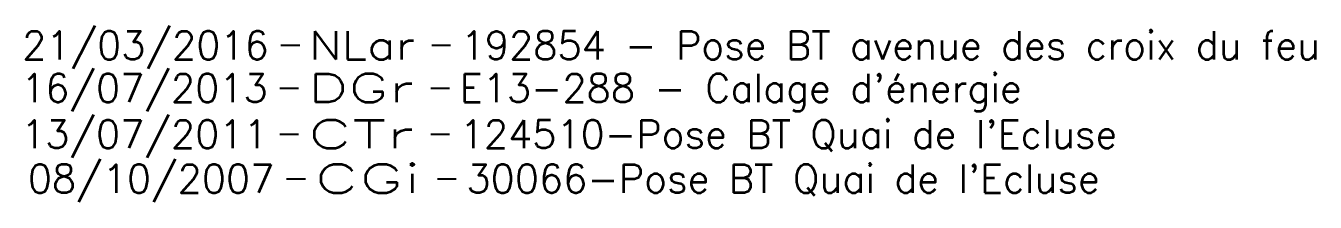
# Model space of a CAD drawing. Header units: millimetres. Extents: x 184011 to 185000, y 128010 to 128993.
# Drawn here: x 184010.7 to 184045, y 128760.19 to 128764.88 of the extents above; entities that cross this region are included whole.
import ezdxf
from ezdxf.enums import TextEntityAlignment as Align

# ---------------------------------------------------------------- set-up
doc = ezdxf.new("R2010")
doc.units = ezdxf.units.MM
doc.layers.get('0').update_dxf_attribs({"linetype": 'CONTINUOUS'})
doc.layers.add('B_910', color=7, linetype='CONTINUOUS', plot=False)
doc.styles.get("Standard").update_dxf_attribs({"font": 'romans.shx', "width": 0.85})

# ---------------------------------------------------------------- blocks, each defined once
blk = doc.blocks.new('GIS_MODF')
at = {"color": 0, "linetype": 'Continuous', "flags": 128}
for points in [[(-2.257, -0.012), (-1.757, -0.012)], [(1.758, -0.012), (2.258, -0.012)]]:
    blk.add_lwpolyline(points, dxfattribs=at)
at = {"color": 0, "linetype": 'Continuous'}
blk.add_attdef('DATE', text='', height=0.75, dxfattribs=at).set_placement((-2.583, -0.387), align=Align.RIGHT)
at = {"color": 0, "linetype": 'Continuous', "width": 3.590909}
blk.add_attdef('USER', text='', height=0.75, dxfattribs=at).set_placement((-1.516, -0.387), (1.306, -0.387), align=Align.FIT)
at = {"color": 0, "linetype": 'Continuous'}
blk.add_attdef('DESC', (2.528, -0.387), '', height=0.75, dxfattribs=at)

msp = doc.modelspace()

# ---------------------------------------------------------------- block references
at = {"layer": 'B_910'}
ref = msp.add_blockref('GIS_MODF', (184019.747, 128764.375), dxfattribs=at)
ref.add_attrib('DATE', '21/03/2016', dxfattribs={"layer": '0', "color": 0, "linetype": 'Continuous', "height": 0.75}).set_placement((184017.165, 128763.989), align=Align.RIGHT)
ref.add_attrib('USER', 'NLar', dxfattribs={"layer": '0', "color": 0, "linetype": 'Continuous', "height": 0.75, "width": 1.128571}).set_placement((184018.232, 128763.989), (184021.053, 128763.989), align=Align.FIT)
ref.add_attrib('DESC', '192854 - Pose BT avenue des croix du feu', (184022.275, 128763.989), dxfattribs={"layer": '0', "color": 0, "linetype": 'Continuous', "height": 0.75})
ref = msp.add_blockref('GIS_MODF', (184019.719, 128763.238), dxfattribs=at)
ref.add_attrib('DATE', '16/07/2013', dxfattribs={"layer": '0', "color": 0, "linetype": 'Continuous', "height": 0.75}).set_placement((184017.137, 128762.852), align=Align.RIGHT)
ref.add_attrib('USER', 'DGr', dxfattribs={"layer": '0', "color": 0, "linetype": 'Continuous', "height": 0.75, "width": 1.462963}).set_placement((184018.204, 128762.852), (184021.025, 128762.852), align=Align.FIT)
ref.add_attrib('DESC', "E13-288 - Calage d'énergie", (184022.247, 128762.852), dxfattribs={"layer": '0', "color": 0, "linetype": 'Continuous', "height": 0.75})
ref = msp.add_blockref('GIS_MODF', (184019.719, 128762.012), dxfattribs=at)
ref.add_attrib('DATE', '13/07/2011', dxfattribs={"layer": '0', "color": 0, "linetype": 'Continuous', "height": 0.75}).set_placement((184017.137, 128761.626), align=Align.RIGHT)
ref.add_attrib('USER', 'CTr', dxfattribs={"layer": '0', "color": 0, "linetype": 'Continuous', "height": 0.75, "width": 1.612245}).set_placement((184018.204, 128761.626), (184021.025, 128761.626), align=Align.FIT)
ref.add_attrib('DESC', "124510-Pose BT Quai de l'Ecluse", (184022.247, 128761.626), dxfattribs={"layer": '0', "color": 0, "linetype": 'Continuous', "height": 0.75})
ref = msp.add_blockref('GIS_MODF', (184019.897, 128760.831), dxfattribs=at)
ref.add_attrib('DATE', '08/10/2007', dxfattribs={"layer": '0', "color": 0, "linetype": 'Continuous', "height": 0.75}).set_placement((184017.315, 128760.445), align=Align.RIGHT)
ref.add_attrib('USER', 'CGi', dxfattribs={"layer": '0', "color": 0, "linetype": 'Continuous', "height": 0.75, "width": 1.680851}).set_placement((184018.381, 128760.445), (184021.203, 128760.445), align=Align.FIT)
ref.add_attrib('DESC', "30066-Pose BT Quai de l'Ecluse", (184022.425, 128760.445), dxfattribs={"layer": '0', "color": 0, "linetype": 'Continuous', "height": 0.75})

doc.saveas('drawing.dxf')
